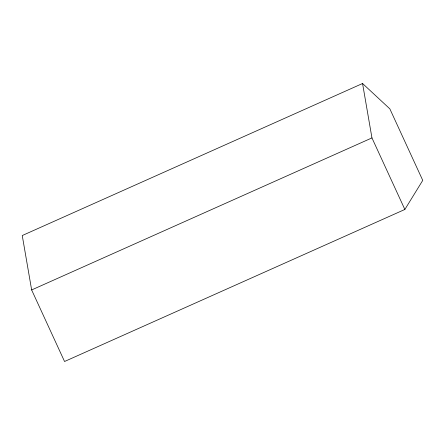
<?xml version="1.0" encoding="UTF-8"?>
<svg xmlns="http://www.w3.org/2000/svg" width="445" height="445" viewBox="0 0 445 445"><rect width="100%" height="100%" fill="white"/><g stroke="black" fill="none" stroke-linecap="round" stroke-linejoin="round"><path stroke-width="0.67" d="M404.861 209.462L422.75 180.386L389.842 108.847L362.558 83.504L22.25 235.538L31.645 289.951L64.553 361.496L404.861 209.462L371.953 137.917L362.558 83.504M31.645 289.951L371.953 137.917"/></g></svg>
